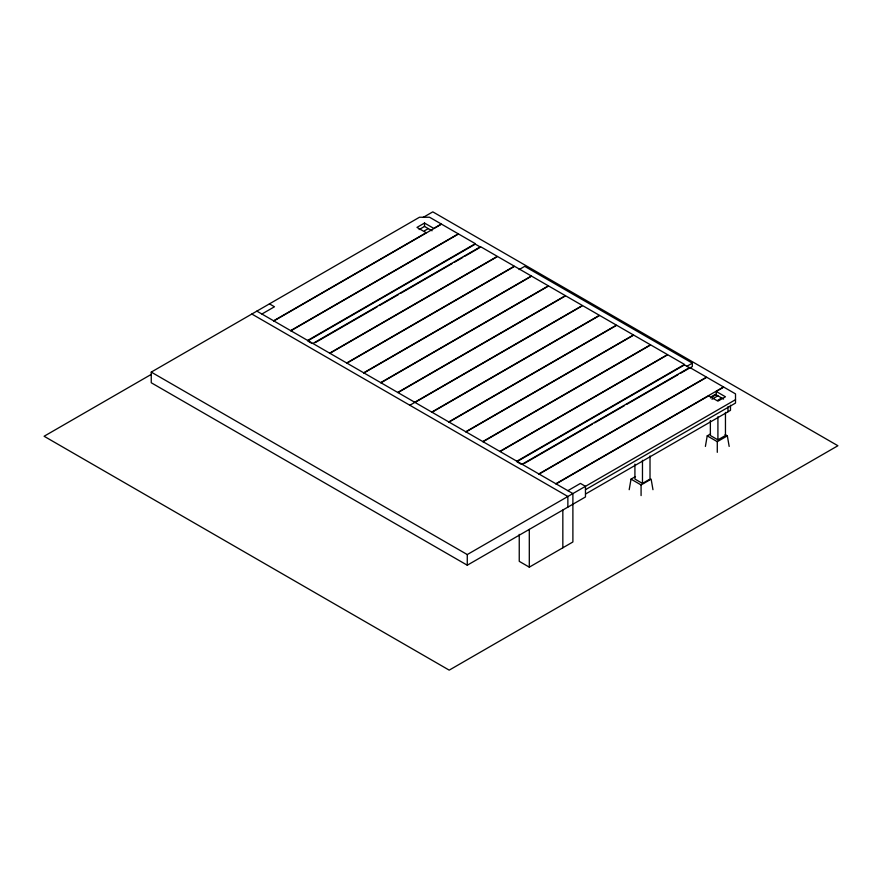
<?xml version="1.0" encoding="UTF-8"?>
<svg xmlns="http://www.w3.org/2000/svg" width="882" height="882" viewBox="0 0 882 882"><rect width="100%" height="100%" fill="white"/><g stroke="black" fill="none" stroke-linecap="round" stroke-linejoin="round"><path stroke-width="1.32" d="M629.197 489.697L631.027 479.135L635.492 476.556M705.391 446.424L707.221 435.862L710.572 433.933M567.865 490.679L580.433 483.413L585.461 486.324L585.461 496.963L467.273 565.208L151.252 382.755L151.252 372.105L419.49 217.237L429.545 217.237L441.287 224.006L433.746 228.372L424.518 223.047L416.977 227.402L426.193 232.727L273.629 320.805M151.406 374.31L44.1 436.259L449.203 670.144L837.9 445.741L432.797 211.856L423.261 217.358M261.899 314.025L274.467 306.771L269.44 303.86M419.126 229.541L424.518 226.431L424.518 223.047M424.518 230.786L428.288 228.603M273.883 320.949L441.54 224.16L458.298 233.84L290.652 330.629M290.906 330.772L458.552 233.984L475.321 243.664L307.664 340.452M307.664 340.937L475.321 244.149L480.558 247.169M312.901 343.473L480.558 246.684L497.327 256.364L329.67 353.153M315.282 342.591L377.11 306.892M379.492 305.514L398.51 294.533M400.891 293.166L452.025 263.641M454.395 262.274L462.719 257.467M465.101 256.089L479.367 247.853M329.923 353.307L497.569 256.508L514.338 266.188L346.692 362.987M346.935 363.13L514.592 266.331L531.361 276.011L363.704 372.81M519.101 269.583L524.691 266.353L692.348 363.152L692.348 366.537L688.996 368.478M363.957 372.954L531.603 276.154L548.372 285.834L380.715 382.634M380.969 382.777L548.626 285.977L565.395 295.657L397.738 392.457M397.991 392.6L565.638 295.812L582.407 305.492L414.749 402.28M409.854 405.257L414.882 402.357M415.003 402.424L582.66 305.635L599.418 315.315L431.772 412.103M432.026 412.247L599.672 315.458L616.441 325.138L448.784 421.927M449.037 422.07L616.694 325.282L633.452 334.962L465.806 431.75M466.06 431.893L633.706 335.105L650.475 344.785L482.818 441.573M483.071 441.728L650.729 344.928L667.487 354.608L499.84 451.408M500.094 451.551L667.74 354.751L684.509 364.431L516.852 461.231M686.758 366.383L692.348 363.152M522.089 464.252L689.746 367.463L706.515 377.132L538.858 473.932M524.47 463.359L592.241 424.231M594.622 422.864L624.346 405.698M626.727 404.331L677.85 374.806M680.231 373.439L688.555 368.632M539.111 474.075L706.758 377.287L723.527 386.966L555.88 483.755M556.123 483.898L708.687 395.82L717.915 401.145L725.456 396.79L716.239 391.465L716.239 394.849M716.239 391.465L723.78 387.11L735.511 393.879L735.511 403.074L585.461 489.708M711.84 396.415L715.401 394.364L723.571 399.083M710.451 397.903L716.393 394.463M711.983 399.237L717.915 395.82M717.915 400.174L721.685 397.991M151.252 372.105L467.273 554.558L735.511 399.689M585.78 493.887L730.483 410.339L730.483 405.257M634.919 464.119L634.919 479.058L642.471 483.413L650.012 479.058L650.012 455.961M710.363 420.56L710.363 435.51L717.915 439.864L725.456 435.51L725.456 412.401M631.027 479.135L641.082 484.946L651.137 479.135L652.967 489.697M707.221 435.862L717.287 441.673L727.341 435.862L729.171 446.424M519.244 534.371L519.244 561.338L529.299 567.148L572.892 541.978L572.892 493.578L256.871 311.125M689.746 367.937L684.509 364.916L516.852 461.716L521.042 464.13M424.385 226.354L432.059 230.786M725.103 434.572L727.341 435.862M308.711 341.543L311.853 343.352M251.833 314.025L567.865 496.489L567.865 507.128M727.97 406.712L727.97 411.795M717.915 416.756L717.915 439.864M717.287 441.673L717.287 452.323M642.471 460.316L642.471 483.413M641.082 484.946L641.082 495.596M562.837 510.039L562.837 547.788M529.299 529.398L529.299 567.148M467.273 554.558L467.273 565.208"/></g></svg>
